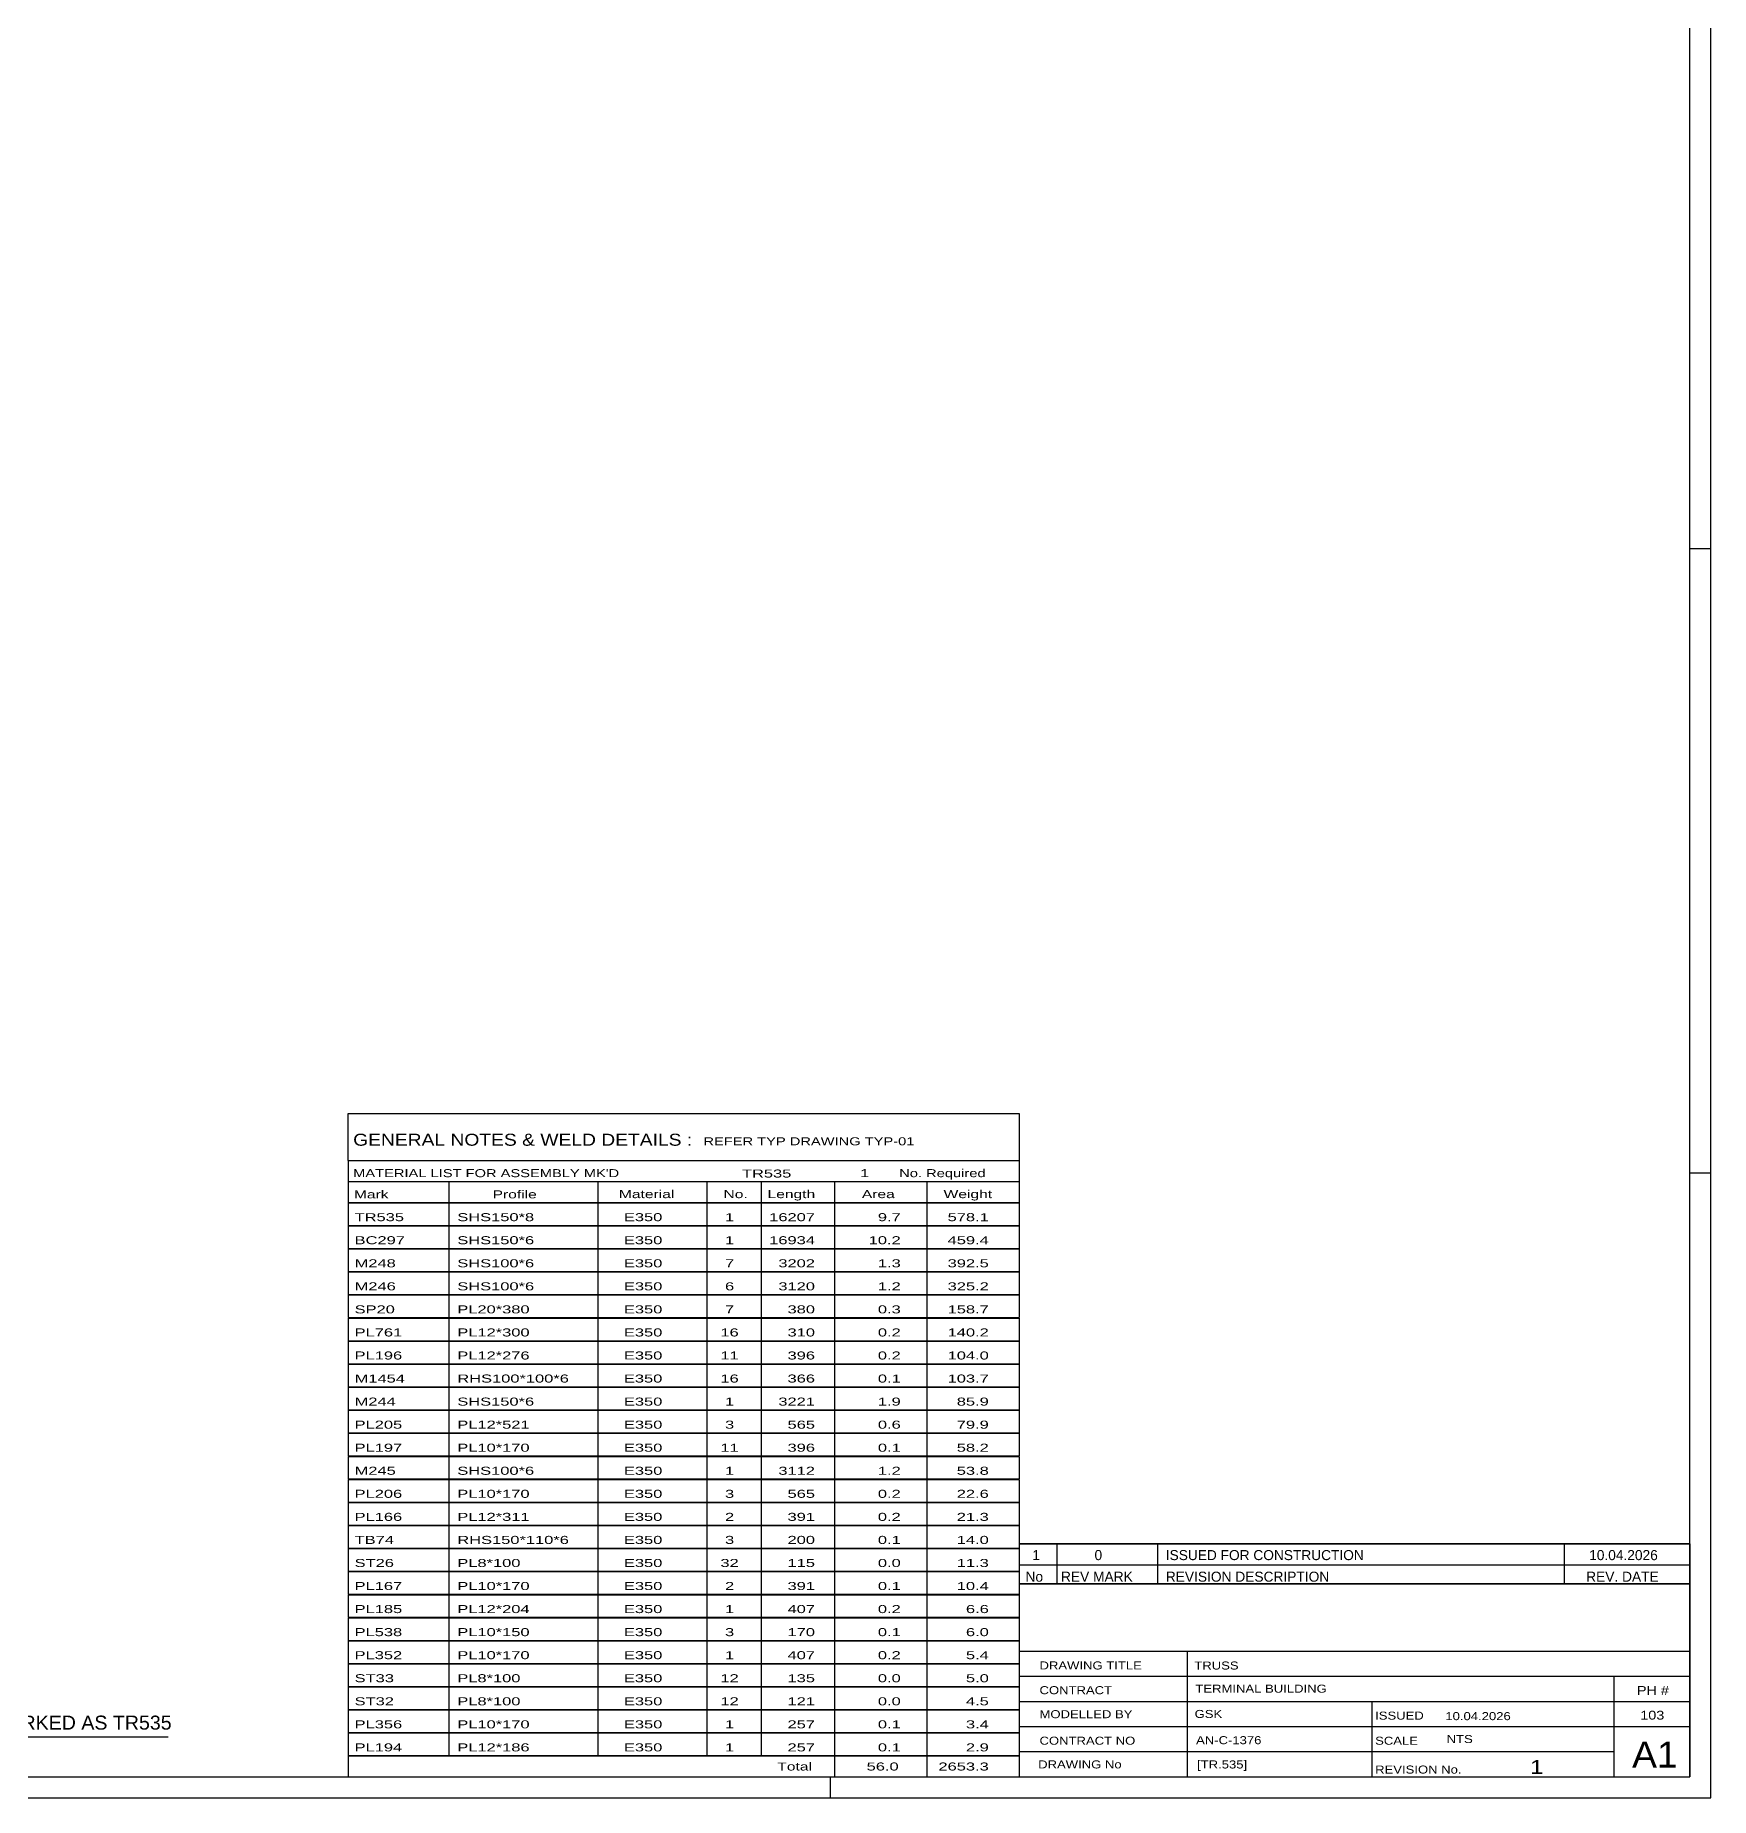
# Model space of a CAD drawing. Header units: millimetres. Extents: x 0 to 1189, y 0 to 841.
# Drawn here: x 789.3 to 1189, y 0 to 420.5 of the extents above; entities that cross this region are included whole.
import ezdxf

# ---------------------------------------------------------------- set-up
doc = ezdxf.new("R2010")
doc.units = ezdxf.units.MM
doc.styles.add('Arial', font='ARIAL.TTF', dxfattribs={"height": 0.2})
doc.styles.add('Arial Narrow', font='ARIALN.TTF', dxfattribs={"height": 0.2})

# ---------------------------------------------------------------- blocks, each defined once
blk = doc.blocks.new('Unknown-203770571-1117')
at = {"color": 5, "linetype": 'Continuous'}
for p, q in [((1189, 0), (1189, 841)), ((1184, 5), (1184, 836)), ((1189, 298), (1184, 298)), ((1189, 149), (1184, 149)), ((5, 5), (1184, 5)), ((979, 0), (979, 5)), ((0, 0), (1189, 0))]:
    blk.add_line(p, q, dxfattribs=at)
blk = doc.blocks.new('Unknown-203770571-47881')
at = {"color": 7, "linetype": 'Continuous'}
for p, q in [((1024, 51.05), (1024, 5)), ((1024, 51.05), (1184, 51.05)), ((1184, 51), (1184, 5)), ((1024, 35), (1184, 35)), ((1064.14, 35), (1064.14, 5)), ((1024, 29), (1184, 29)), ((1166, 5.05), (1166, 29.05)), ((1024, 23), (1184, 23)), ((1108.14, 23), (1108.14, 5)), ((1024, 17), (1184, 17)), ((1024, 11), (1166, 11)), ((1024, 5), (1184, 5))]:
    blk.add_line(p, q, dxfattribs=at)
at = {"color": 7, "style": 'Arial Narrow'}
for s, height, width, p in [('DRAWING TITLE', 1.9089, 1.425378, (1028.88, 30.61)), ('TRUSS', 1.909, 1.425378, (1065.81, 30.59)), ('CONTRACT', 1.909, 1.425378, (1028.88, 24.71)), ('TERMINAL BUILDING', 1.9089, 1.425378, (1066.06, 25.07)), ('MODELLED BY', 1.9089, 1.425378, (1028.88, 18.98)), ('GSK', 1.909, 1.425378, (1065.88, 19.04)), ('ISSUED', 1.909, 1.425378, (1108.94, 18.64)), ('10.04.2026', 1.909, 1.425378, (1125.69, 18.52)), ('CONTRACT NO', 1.9089, 1.425378, (1028.88, 12.66)), ('AN-C-1376', 1.909, 1.425378, (1066.23, 12.78)), ('SCALE', 1.909, 1.425378, (1108.94, 12.65)), ('A1', 6.204, 1.25, (1170.24, 7.2)), ('DRAWING No', 1.909, 1.425378, (1028.56, 7)), ('[TR.535]', 1.909, 1.425378, (1066.46, 6.99)), ('1', 3.34, 1.5, (1145.91, 5.68)), ('REVISION No.', 1.9089, 1.425378, (1108.94, 5.77))]:
    blk.add_text(s, height=height, dxfattribs=dict(at, width=width)).set_placement(p)
at = {"color": 7, "linetype": 'Continuous', "style": 'Arial Narrow'}
for s, height, width, p in [('PH #', 2.1, 1.42538, (1171.4, 24.55)), ('103', 2.1, 1.42538, (1172.19, 18.65)), ('NTS', 1.909, 1.425378, (1126, 13.05))]:
    blk.add_text(s, height=height, dxfattribs=dict(at, width=width)).set_placement(p)
blk = doc.blocks.new('Unknown-203770571-47882')
at = {"color": 7, "linetype": 'Continuous'}
for p, q in [((1024, 60.55), (1184, 60.55)), ((1184, 60.55), (1024, 60.55)), ((1024, 60.55), (1024, 55.55)), ((1033, 60.55), (1033, 55.55)), ((1057, 60.55), (1057, 55.55)), ((1154, 60.55), (1154, 55.55)), ((1184, 60.55), (1184, 55.55)), ((1024, 55.55), (1184, 55.55)), ((1024, 55.55), (1024, 51.05)), ((1024, 55.55), (1184, 55.55)), ((1033, 55.55), (1033, 51.05)), ((1057, 55.55), (1057, 51.05)), ((1154, 55.55), (1154, 51.05)), ((1184, 55.55), (1184, 51.05)), ((1184, 51.05), (1024, 51.05))]:
    blk.add_line(p, q, dxfattribs=at)
at = {"color": 7, "linetype": 'Continuous', "style": 'Arial Narrow'}
for s, height, width, p in [('1', 2.39, 1.196471, (1027.16, 56.7)), ('0', 2.39, 1.196471, (1042, 56.7)), ('ISSUED FOR CONSTRUCTION', 2.3861, 1.196471, (1059, 56.7)), ('10.04.2026', 2.386, 1.196471, (1160, 56.7)), ('No', 2.386, 1.2, (1025.54, 51.55)), ('REV MARK', 2.386, 1.2, (1034, 51.55)), ('REVISION DESCRIPTION', 2.3861, 1.2, (1059, 51.55)), ('REV. DATE', 2.386, 1.2, (1159.28, 51.55))]:
    blk.add_text(s, height=height, dxfattribs=dict(at, width=width)).set_placement(p)
blk = doc.blocks.new('Unknown-203770571-47883')
at = {"color": 7, "linetype": 'Continuous'}
for p, q in [((864, 163.25), (1024, 163.25)), ((864, 152), (864, 163.25)), ((1024, 163.25), (1024, 152)), ((864, 152), (1024, 152)), ((864, 152), (864, 147)), ((1024, 152), (1024, 147)), ((864, 147), (1024, 147)), ((864, 147), (864, 142)), ((888, 147), (888, 142)), ((923.5, 147), (923.5, 142)), ((949.5, 147), (949.5, 142)), ((962.5, 147), (962.5, 142)), ((980, 147), (980, 142)), ((1002, 147), (1002, 142)), ((1024, 147), (1024, 142)), ((864, 142), (1024, 142)), ((864, 141.95), (864, 136.55)), ((864, 141.95), (1024, 141.95)), ((888, 142), (888, 136.5)), ((923.5, 142), (923.5, 136.5)), ((949.5, 142), (949.5, 136.5)), ((962.5, 142), (962.5, 136.5)), ((980, 142), (980, 136.5)), ((1002, 142), (1002, 136.5)), ((1024, 141.95), (1024, 136.55)), ((864, 136.55), (1024, 136.55)), ((864, 136.45), (864, 131.05)), ((864, 136.45), (1024, 136.45)), ((888, 136.5), (888, 131)), ((923.5, 136.5), (923.5, 131)), ((949.5, 136.5), (949.5, 131)), ((962.5, 136.5), (962.5, 131)), ((980, 136.5), (980, 131)), ((1002, 136.5), (1002, 131)), ((1024, 136.45), (1024, 131.05)), ((864, 131.05), (1024, 131.05)), ((864, 130.95), (864, 125.55)), ((864, 130.95), (1024, 130.95)), ((888, 131), (888, 125.5)), ((923.5, 131), (923.5, 125.5)), ((949.5, 131), (949.5, 125.5)), ((962.5, 131), (962.5, 125.5)), ((980, 131), (980, 125.5)), ((1002, 131), (1002, 125.5)), ((1024, 130.95), (1024, 125.55)), ((864, 125.55), (1024, 125.55)), ((864, 125.45), (864, 120.05)), ((864, 125.45), (1024, 125.45)), ((888, 125.5), (888, 120)), ((923.5, 125.5), (923.5, 120)), ((949.5, 125.5), (949.5, 120)), ((962.5, 125.5), (962.5, 120)), ((980, 125.5), (980, 120)), ((1002, 125.5), (1002, 120)), ((1024, 125.45), (1024, 120.05)), ((864, 120.05), (1024, 120.05)), ((864, 119.95), (864, 114.55)), ((864, 119.95), (1024, 119.95)), ((888, 120), (888, 114.5)), ((923.5, 120), (923.5, 114.5)), ((949.5, 120), (949.5, 114.5)), ((962.5, 120), (962.5, 114.5)), ((980, 120), (980, 114.5)), ((1002, 120), (1002, 114.5)), ((1024, 119.95), (1024, 114.55)), ((864, 114.55), (1024, 114.55)), ((864, 114.45), (864, 109.05)), ((864, 114.45), (1024, 114.45)), ((888, 114.5), (888, 109)), ((923.5, 114.5), (923.5, 109)), ((949.5, 114.5), (949.5, 109)), ((962.5, 114.5), (962.5, 109)), ((980, 114.5), (980, 109)), ((1002, 114.5), (1002, 109)), ((1024, 114.45), (1024, 109.05)), ((864, 109.05), (1024, 109.05)), ((864, 108.95), (864, 103.55)), ((864, 108.95), (1024, 108.95)), ((888, 109), (888, 103.5)), ((923.5, 109), (923.5, 103.5)), ((949.5, 109), (949.5, 103.5)), ((962.5, 109), (962.5, 103.5)), ((980, 109), (980, 103.5)), ((1002, 109), (1002, 103.5)), ((1024, 108.95), (1024, 103.55)), ((864, 103.55), (1024, 103.55)), ((864, 103.45), (864, 98.05)), ((864, 103.45), (1024, 103.45)), ((888, 103.5), (888, 98)), ((923.5, 103.5), (923.5, 98)), ((949.5, 103.5), (949.5, 98)), ((962.5, 103.5), (962.5, 98)), ((980, 103.5), (980, 98)), ((1002, 103.5), (1002, 98)), ((1024, 103.45), (1024, 98.05)), ((864, 98.05), (1024, 98.05)), ((864, 97.95), (864, 92.55)), ((864, 97.95), (1024, 97.95)), ((888, 98), (888, 92.5)), ((923.5, 98), (923.5, 92.5)), ((949.5, 98), (949.5, 92.5)), ((962.5, 98), (962.5, 92.5)), ((980, 98), (980, 92.5)), ((1002, 98), (1002, 92.5)), ((1024, 97.95), (1024, 92.55)), ((864, 92.55), (1024, 92.55)), ((864, 92.45), (864, 87.05)), ((864, 92.45), (1024, 92.45)), ((888, 92.5), (888, 87)), ((923.5, 92.5), (923.5, 87)), ((949.5, 92.5), (949.5, 87)), ((962.5, 92.5), (962.5, 87)), ((980, 92.5), (980, 87)), ((1002, 92.5), (1002, 87)), ((1024, 92.45), (1024, 87.05)), ((864, 87.05), (1024, 87.05)), ((864, 86.95), (864, 81.55)), ((864, 86.95), (1024, 86.95)), ((888, 87), (888, 81.5)), ((923.5, 87), (923.5, 81.5)), ((949.5, 87), (949.5, 81.5)), ((962.5, 87), (962.5, 81.5)), ((980, 87), (980, 81.5)), ((1002, 87), (1002, 81.5)), ((1024, 86.95), (1024, 81.55)), ((864, 81.55), (1024, 81.55)), ((864, 81.45), (864, 76.05)), ((864, 81.45), (1024, 81.45)), ((888, 81.5), (888, 76)), ((923.5, 81.5), (923.5, 76)), ((949.5, 81.5), (949.5, 76)), ((962.5, 81.5), (962.5, 76)), ((980, 81.5), (980, 76)), ((1002, 81.5), (1002, 76)), ((1024, 81.45), (1024, 76.05)), ((864, 76.05), (1024, 76.05)), ((864, 75.95), (864, 70.55)), ((864, 75.95), (1024, 75.95)), ((888, 76), (888, 70.5)), ((923.5, 76), (923.5, 70.5)), ((949.5, 76), (949.5, 70.5)), ((962.5, 76), (962.5, 70.5)), ((980, 76), (980, 70.5)), ((1002, 76), (1002, 70.5)), ((1024, 75.95), (1024, 70.55)), ((864, 70.55), (1024, 70.55)), ((864, 70.45), (864, 65.05)), ((864, 70.45), (1024, 70.45)), ((888, 70.5), (888, 65)), ((923.5, 70.5), (923.5, 65)), ((949.5, 70.5), (949.5, 65)), ((962.5, 70.5), (962.5, 65)), ((980, 70.5), (980, 65)), ((1002, 70.5), (1002, 65)), ((1024, 70.45), (1024, 65.05)), ((864, 65.05), (1024, 65.05)), ((864, 64.95), (864, 59.55)), ((864, 64.95), (1024, 64.95)), ((888, 65), (888, 59.5)), ((923.5, 65), (923.5, 59.5)), ((949.5, 65), (949.5, 59.5)), ((962.5, 65), (962.5, 59.5)), ((980, 65), (980, 59.5)), ((1002, 65), (1002, 59.5)), ((1024, 64.95), (1024, 59.55)), ((864, 59.55), (1024, 59.55)), ((864, 59.45), (864, 54.05)), ((864, 59.45), (1024, 59.45)), ((888, 59.5), (888, 54)), ((923.5, 59.5), (923.5, 54)), ((949.5, 59.5), (949.5, 54)), ((962.5, 59.5), (962.5, 54)), ((980, 59.5), (980, 54)), ((1002, 59.5), (1002, 54)), ((1024, 59.45), (1024, 54.05)), ((864, 54.05), (1024, 54.05)), ((864, 53.95), (864, 48.55)), ((864, 53.95), (1024, 53.95)), ((888, 54), (888, 48.5)), ((923.5, 54), (923.5, 48.5)), ((949.5, 54), (949.5, 48.5)), ((962.5, 54), (962.5, 48.5)), ((980, 54), (980, 48.5)), ((1002, 54), (1002, 48.5)), ((1024, 53.95), (1024, 48.55)), ((864, 48.55), (1024, 48.55)), ((864, 48.45), (864, 43.05)), ((864, 48.45), (1024, 48.45)), ((888, 48.5), (888, 43)), ((923.5, 48.5), (923.5, 43)), ((949.5, 48.5), (949.5, 43)), ((962.5, 48.5), (962.5, 43)), ((980, 48.5), (980, 43)), ((1002, 48.5), (1002, 43)), ((1024, 48.45), (1024, 43.05)), ((864, 43.05), (1024, 43.05)), ((864, 42.95), (864, 37.55)), ((864, 42.95), (1024, 42.95)), ((888, 43), (888, 37.5)), ((923.5, 43), (923.5, 37.5)), ((949.5, 43), (949.5, 37.5)), ((962.5, 43), (962.5, 37.5)), ((980, 43), (980, 37.5)), ((1002, 43), (1002, 37.5)), ((1024, 42.95), (1024, 37.55)), ((864, 37.55), (1024, 37.55)), ((864, 37.45), (864, 32.05)), ((864, 37.45), (1024, 37.45)), ((888, 37.5), (888, 32)), ((923.5, 37.5), (923.5, 32)), ((949.5, 37.5), (949.5, 32)), ((962.5, 37.5), (962.5, 32)), ((980, 37.5), (980, 32)), ((1002, 37.5), (1002, 32)), ((1024, 37.45), (1024, 32.05)), ((864, 32.05), (1024, 32.05)), ((864, 31.95), (864, 26.55)), ((864, 31.95), (1024, 31.95)), ((888, 32), (888, 26.5)), ((923.5, 32), (923.5, 26.5)), ((949.5, 32), (949.5, 26.5)), ((962.5, 32), (962.5, 26.5)), ((980, 32), (980, 26.5)), ((1002, 32), (1002, 26.5)), ((1024, 31.95), (1024, 26.55)), ((864, 26.55), (1024, 26.55)), ((864, 26.45), (864, 21.05)), ((864, 26.45), (1024, 26.45)), ((888, 26.5), (888, 21)), ((923.5, 26.5), (923.5, 21)), ((949.5, 26.5), (949.5, 21)), ((962.5, 26.5), (962.5, 21)), ((980, 26.5), (980, 21)), ((1002, 26.5), (1002, 21)), ((1024, 26.45), (1024, 21.05)), ((864, 21.05), (1024, 21.05)), ((864, 20.95), (864, 15.55)), ((864, 20.95), (1024, 20.95)), ((888, 21), (888, 15.5)), ((923.5, 21), (923.5, 15.5)), ((949.5, 21), (949.5, 15.5)), ((962.5, 21), (962.5, 15.5)), ((980, 21), (980, 15.5)), ((1002, 21), (1002, 15.5)), ((1024, 20.95), (1024, 15.55)), ((864, 15.55), (1024, 15.55)), ((864, 15.45), (864, 10.05)), ((864, 15.45), (1024, 15.45)), ((888, 15.5), (888, 10)), ((923.5, 15.5), (923.5, 10)), ((949.5, 15.5), (949.5, 10)), ((962.5, 15.5), (962.5, 10)), ((980, 15.5), (980, 10)), ((1002, 15.5), (1002, 10)), ((1024, 15.45), (1024, 10.05)), ((864, 10.05), (1024, 10.05)), ((864, 10), (1024, 10)), ((864, 10), (864, 5)), ((980, 10), (980, 5)), ((1002, 10), (1002, 5)), ((1024, 10), (1024, 5)), ((864, 5), (1024, 5))]:
    blk.add_line(p, q, dxfattribs=at)
at = {"color": 7, "style": 'Arial Narrow'}
for s, height, width, p in [('GENERAL NOTES & WELD DETAILS :', 2.8633, 1.4, (865.15, 155.56)), ('REFER TYP DRAWING TYP-01', 1.9089, 1.6, (948.7, 155.66)), ("MATERIAL LIST FOR ASSEMBLY MK'D", 1.9089, 1.6, (865.15, 148.06)), ('TR535', 1.909, 1.794707, (957.9, 147.97)), ('1', 1.91, 1.794707, (986.08, 148.06)), ('No. Required', 1.9089, 1.6, (995.41, 148.06)), ('Mark', 1.909, 1.7, (865.34, 143)), ('Profile', 1.909, 1.7, (898.41, 143)), ('Material', 1.909, 1.7, (928.54, 143.06)), ('No.', 1.909, 1.7, (953.5, 143.06)), ('Length', 1.909, 1.7, (964, 143.06)), ('Area', 1.909, 1.7, (986.5, 143.06)), ('Weight', 1.909, 1.7, (1006, 143.06))]:
    blk.add_text(s, height=height, dxfattribs=dict(at, width=width)).set_placement(p)
at = {"color": 7, "linetype": 'Continuous', "style": 'Arial Narrow'}
for s, height, width, p in [('TR535', 1.909, 1.794707, (865.5, 137.56)), ('SHS150*8', 1.909, 1.794707, (890, 137.56)), ('E350', 1.909, 1.794707, (929.74, 137.56)), ('1', 1.91, 1.794707, (953.86, 137.56)), ('16207', 1.909, 1.794707, (964.4, 137.56)), ('9.7', 1.909, 1.794707, (990.32, 137.56)), ('578.1', 1.909, 1.794707, (1006.96, 137.56)), ('BC297', 1.909, 1.794707, (865.5, 132.06)), ('SHS150*6', 1.909, 1.794707, (890, 132.06)), ('E350', 1.909, 1.794707, (929.74, 132.06)), ('1', 1.91, 1.794707, (953.86, 132.06)), ('16934', 1.909, 1.794707, (964.4, 132.06)), ('10.2', 1.909, 1.794707, (988.13, 132.06)), ('459.4', 1.909, 1.794707, (1006.96, 132.06)), ('M248', 1.909, 1.794707, (865.5, 126.56)), ('SHS100*6', 1.909, 1.794707, (890, 126.56)), ('E350', 1.909, 1.794707, (929.74, 126.56)), ('7', 1.91, 1.794707, (953.86, 126.56)), ('3202', 1.909, 1.794707, (966.58, 126.56)), ('1.3', 1.909, 1.794707, (990.32, 126.56)), ('392.5', 1.909, 1.794707, (1006.96, 126.56)), ('M246', 1.909, 1.794707, (865.5, 121.06)), ('SHS100*6', 1.909, 1.794707, (890, 121.06)), ('E350', 1.909, 1.794707, (929.74, 121.06)), ('6', 1.91, 1.794707, (953.86, 121.06)), ('3120', 1.909, 1.794707, (966.58, 121.06)), ('1.2', 1.909, 1.794707, (990.32, 121.06)), ('325.2', 1.909, 1.794707, (1006.96, 121.06)), ('SP20', 1.909, 1.794707, (865.5, 115.56)), ('PL20*380', 1.909, 1.794707, (890, 115.56)), ('E350', 1.909, 1.794707, (929.74, 115.56)), ('7', 1.91, 1.794707, (953.86, 115.56)), ('380', 1.909, 1.794707, (968.77, 115.56)), ('0.3', 1.909, 1.794707, (990.32, 115.56)), ('158.7', 1.909, 1.794707, (1006.96, 115.56)), ('PL761', 1.909, 1.794707, (865.5, 110.06)), ('PL12*300', 1.909, 1.794707, (890, 110.06)), ('E350', 1.909, 1.794707, (929.74, 110.06)), ('16', 1.909, 1.794707, (952.76, 110.06)), ('310', 1.909, 1.794707, (968.77, 110.06)), ('0.2', 1.909, 1.794707, (990.32, 110.06)), ('140.2', 1.909, 1.794707, (1006.96, 110.06)), ('PL196', 1.909, 1.794707, (865.5, 104.56)), ('PL12*276', 1.909, 1.794707, (890, 104.56)), ('E350', 1.909, 1.794707, (929.74, 104.56)), ('11', 1.909, 1.794707, (952.76, 104.56)), ('396', 1.909, 1.794707, (968.77, 104.56)), ('0.2', 1.909, 1.794707, (990.32, 104.56)), ('104.0', 1.909, 1.794707, (1006.96, 104.56)), ('M1454', 1.909, 1.794707, (865.5, 99.06)), ('RHS100*100*6', 1.9089, 1.794707, (890, 99.06)), ('E350', 1.909, 1.794707, (929.74, 99.06)), ('16', 1.909, 1.794707, (952.76, 99.06)), ('366', 1.909, 1.794707, (968.77, 99.06)), ('0.1', 1.909, 1.794707, (990.32, 99.06)), ('103.7', 1.909, 1.794707, (1006.96, 99.06)), ('M244', 1.909, 1.794707, (865.5, 93.56)), ('SHS150*6', 1.909, 1.794707, (890, 93.56)), ('E350', 1.909, 1.794707, (929.74, 93.56)), ('1', 1.91, 1.794707, (953.86, 93.56)), ('3221', 1.909, 1.794707, (966.58, 93.56)), ('1.9', 1.909, 1.794707, (990.32, 93.56)), ('85.9', 1.909, 1.794707, (1009.14, 93.56)), ('PL205', 1.909, 1.794707, (865.5, 88.06)), ('PL12*521', 1.909, 1.794707, (890, 88.06)), ('E350', 1.909, 1.794707, (929.74, 88.06)), ('3', 1.91, 1.794707, (953.86, 88.06)), ('565', 1.909, 1.794707, (968.77, 88.06)), ('0.6', 1.909, 1.794707, (990.32, 88.06)), ('79.9', 1.909, 1.794707, (1009.14, 88.06)), ('PL197', 1.909, 1.794707, (865.5, 82.56)), ('PL10*170', 1.909, 1.794707, (890, 82.56)), ('E350', 1.909, 1.794707, (929.74, 82.56)), ('11', 1.909, 1.794707, (952.76, 82.56)), ('396', 1.909, 1.794707, (968.77, 82.56)), ('0.1', 1.909, 1.794707, (990.32, 82.56)), ('58.2', 1.909, 1.794707, (1009.14, 82.56)), ('M245', 1.909, 1.794707, (865.5, 77.06)), ('SHS100*6', 1.909, 1.794707, (890, 77.06)), ('E350', 1.909, 1.794707, (929.74, 77.06)), ('1', 1.91, 1.794707, (953.86, 77.06)), ('3112', 1.909, 1.794707, (966.58, 77.06)), ('1.2', 1.909, 1.794707, (990.32, 77.06)), ('53.8', 1.909, 1.794707, (1009.14, 77.06)), ('PL206', 1.909, 1.794707, (865.5, 71.56)), ('PL10*170', 1.909, 1.794707, (890, 71.56)), ('E350', 1.909, 1.794707, (929.74, 71.56)), ('3', 1.91, 1.794707, (953.86, 71.56)), ('565', 1.909, 1.794707, (968.77, 71.56)), ('0.2', 1.909, 1.794707, (990.32, 71.56)), ('22.6', 1.909, 1.794707, (1009.14, 71.56)), ('PL166', 1.909, 1.794707, (865.5, 66.06)), ('PL12*311', 1.909, 1.794707, (890, 66.06)), ('E350', 1.909, 1.794707, (929.74, 66.06)), ('2', 1.91, 1.794707, (953.86, 66.06)), ('391', 1.909, 1.794707, (968.77, 66.06)), ('0.2', 1.909, 1.794707, (990.32, 66.06)), ('21.3', 1.909, 1.794707, (1009.14, 66.06)), ('TB74', 1.909, 1.794707, (865.5, 60.56)), ('RHS150*110*6', 1.9089, 1.794707, (890, 60.56)), ('E350', 1.909, 1.794707, (929.74, 60.56)), ('3', 1.91, 1.794707, (953.86, 60.56)), ('200', 1.909, 1.794707, (968.77, 60.56)), ('0.1', 1.909, 1.794707, (990.32, 60.56)), ('14.0', 1.909, 1.794707, (1009.14, 60.56)), ('ST26', 1.909, 1.794707, (865.5, 55.06)), ('PL8*100', 1.909, 1.794707, (890, 55.06)), ('E350', 1.909, 1.794707, (929.74, 55.06)), ('32', 1.909, 1.794707, (952.76, 55.06)), ('115', 1.909, 1.794707, (968.77, 55.06)), ('0.0', 1.909, 1.794707, (990.32, 55.06)), ('11.3', 1.909, 1.794707, (1009.14, 55.06)), ('PL167', 1.909, 1.794707, (865.5, 49.56)), ('PL10*170', 1.909, 1.794707, (890, 49.56)), ('E350', 1.909, 1.794707, (929.74, 49.56)), ('2', 1.91, 1.794707, (953.86, 49.56)), ('391', 1.909, 1.794707, (968.77, 49.56)), ('0.1', 1.909, 1.794707, (990.32, 49.56)), ('10.4', 1.909, 1.794707, (1009.14, 49.56)), ('PL185', 1.909, 1.794707, (865.5, 44.06)), ('PL12*204', 1.909, 1.794707, (890, 44.06)), ('E350', 1.909, 1.794707, (929.74, 44.06)), ('1', 1.91, 1.794707, (953.86, 44.06)), ('407', 1.909, 1.794707, (968.77, 44.06)), ('0.2', 1.909, 1.794707, (990.32, 44.06)), ('6.6', 1.909, 1.794707, (1011.33, 44.06)), ('PL538', 1.909, 1.794707, (865.5, 38.56)), ('PL10*150', 1.909, 1.794707, (890, 38.56)), ('E350', 1.909, 1.794707, (929.74, 38.56)), ('3', 1.91, 1.794707, (953.86, 38.56)), ('170', 1.909, 1.794707, (968.77, 38.56)), ('0.1', 1.909, 1.794707, (990.32, 38.56)), ('6.0', 1.909, 1.794707, (1011.33, 38.56)), ('PL352', 1.909, 1.794707, (865.5, 33.06)), ('PL10*170', 1.909, 1.794707, (890, 33.06)), ('E350', 1.909, 1.794707, (929.74, 33.06)), ('1', 1.91, 1.794707, (953.86, 33.06)), ('407', 1.909, 1.794707, (968.77, 33.06)), ('0.2', 1.909, 1.794707, (990.32, 33.06)), ('5.4', 1.909, 1.794707, (1011.33, 33.06)), ('ST33', 1.909, 1.794707, (865.5, 27.56)), ('PL8*100', 1.909, 1.794707, (890, 27.56)), ('E350', 1.909, 1.794707, (929.74, 27.56)), ('12', 1.909, 1.794707, (952.76, 27.56)), ('135', 1.909, 1.794707, (968.77, 27.56)), ('0.0', 1.909, 1.794707, (990.32, 27.56)), ('5.0', 1.909, 1.794707, (1011.33, 27.56)), ('ST32', 1.909, 1.794707, (865.5, 22.06)), ('PL8*100', 1.909, 1.794707, (890, 22.06)), ('E350', 1.909, 1.794707, (929.74, 22.06)), ('12', 1.909, 1.794707, (952.76, 22.06)), ('121', 1.909, 1.794707, (968.77, 22.06)), ('0.0', 1.909, 1.794707, (990.32, 22.06)), ('4.5', 1.909, 1.794707, (1011.33, 22.06)), ('PL356', 1.909, 1.794707, (865.5, 16.56)), ('PL10*170', 1.909, 1.794707, (890, 16.56)), ('E350', 1.909, 1.794707, (929.74, 16.56)), ('1', 1.91, 1.794707, (953.86, 16.56)), ('257', 1.909, 1.794707, (968.77, 16.56)), ('0.1', 1.909, 1.794707, (990.32, 16.56)), ('3.4', 1.909, 1.794707, (1011.33, 16.56)), ('PL194', 1.909, 1.794707, (865.5, 11.06)), ('PL12*186', 1.909, 1.794707, (890, 11.06)), ('E350', 1.909, 1.794707, (929.74, 11.06)), ('1', 1.91, 1.794707, (953.86, 11.06)), ('257', 1.909, 1.794707, (968.77, 11.06)), ('0.1', 1.909, 1.794707, (990.32, 11.06)), ('2.9', 1.909, 1.794707, (1011.33, 11.06)), ('Total', 1.909, 1.7, (966.33, 6.5)), ('56.0', 1.909, 1.794707, (987.64, 6.5)), ('2653.3', 1.909, 1.794707, (1004.77, 6.5))]:
    blk.add_text(s, height=height, dxfattribs=dict(at, width=width)).set_placement(p)
blk = doc.blocks.new('Unknown-203770571-47884')
at = {"color": 7, "linetype": 'Continuous'}
blk.add_line((751, 14.5), (821, 14.5), dxfattribs=at)
at = {"color": 7, "style": 'Arial'}
blk.add_text('ONE-TRUSS MARKED AS TR535', height=3.3428, dxfattribs=at).set_placement((750.24, 16.25))

msp = doc.modelspace()

# ---------------------------------------------------------------- block references
for name in ['Unknown-203770571-1117', 'Unknown-203770571-47883', 'Unknown-203770571-47882', 'Unknown-203770571-47881', 'Unknown-203770571-47884']:
    msp.add_blockref(name, (0, 0))

doc.saveas('drawing.dxf')
